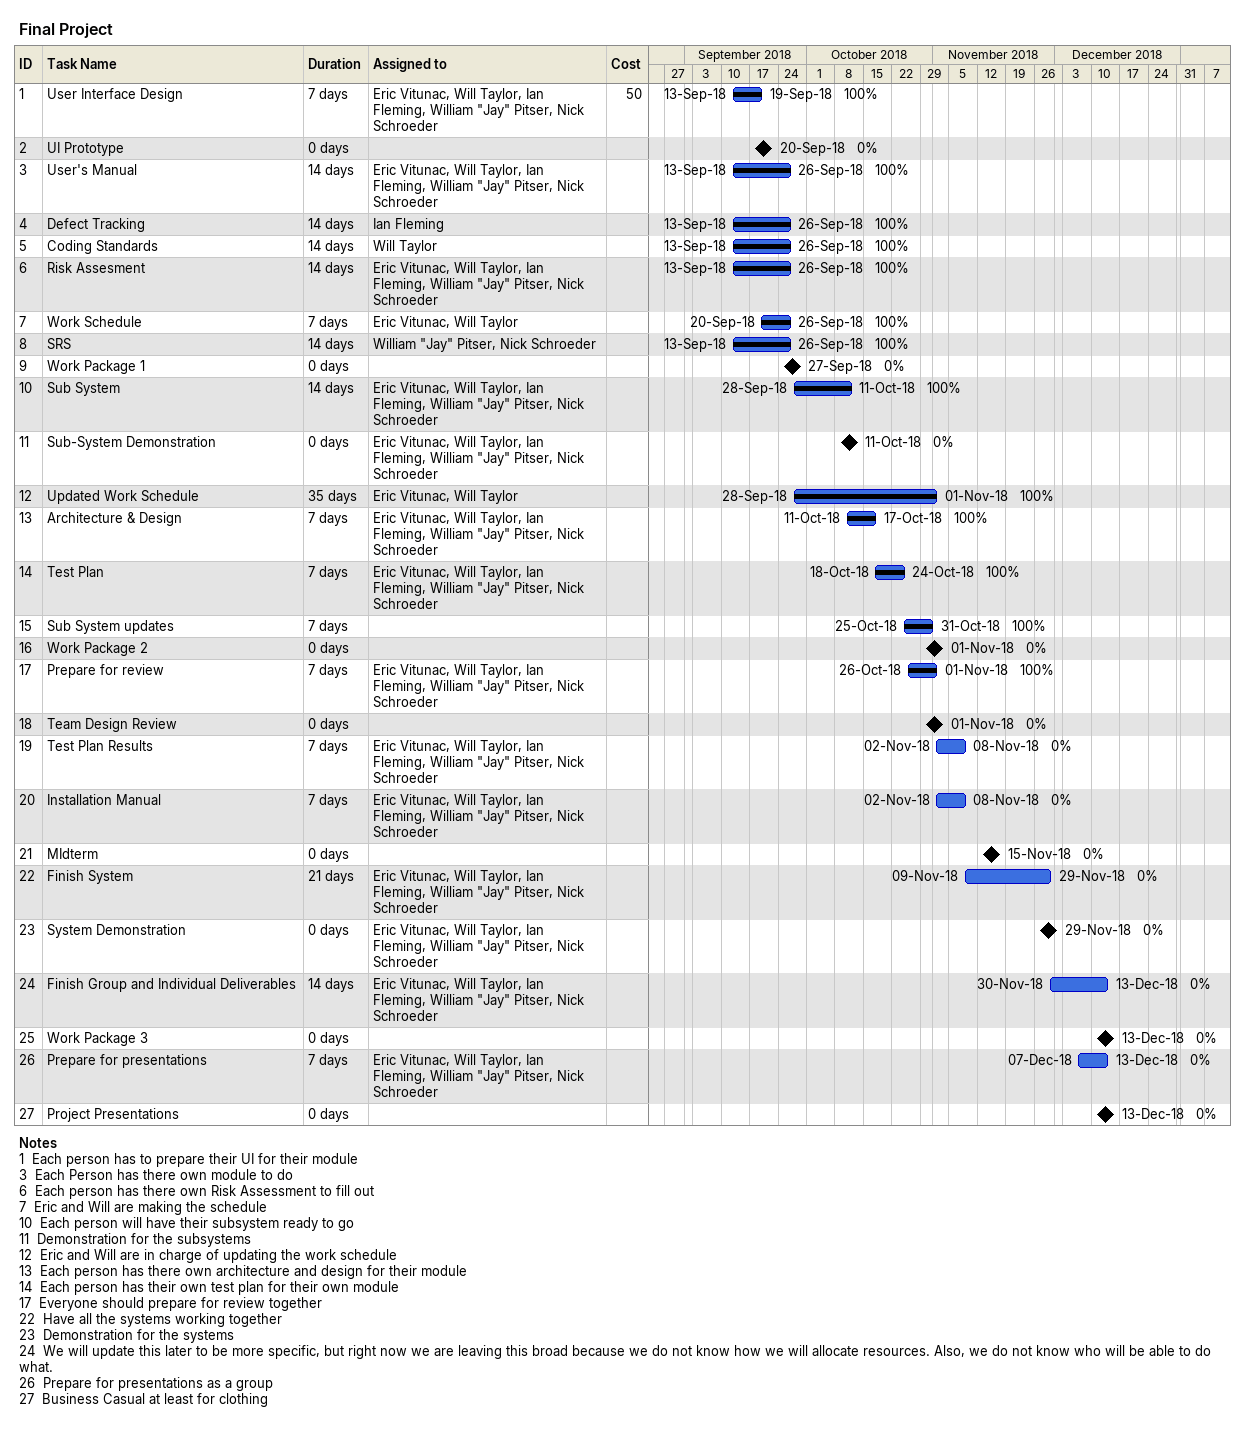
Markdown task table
Final Project

| ID | Task | Duration | Start | Finish | Resources | % complete | Cost |
|---|---|---|---|---|---|---|---|
| 1 | User Interface Design | 7d | 2018-09-13 | 2018-09-19 | Eric Vitunac, Will Taylor, Ian Fleming, William "Jay" Pitser, Nick Schroeder | 100 | 50 |
| 2 | UI Prototype | 0d | 2018-09-20 | 2018-09-20 |  | 0 |  |
| 3 | User's Manual | 14d | 2018-09-13 | 2018-09-26 | Eric Vitunac, Will Taylor, Ian Fleming, William "Jay" Pitser, Nick Schroeder | 100 |  |
| 4 | Defect Tracking | 14d | 2018-09-13 | 2018-09-26 | Ian Fleming | 100 |  |
| 5 | Coding Standards | 14d | 2018-09-13 | 2018-09-26 | Will Taylor | 100 |  |
| 6 | Risk Assesment | 14d | 2018-09-13 | 2018-09-26 | Eric Vitunac, Will Taylor, Ian Fleming, William "Jay" Pitser, Nick Schroeder | 100 |  |
| 7 | Work Schedule | 7d | 2018-09-20 | 2018-09-26 | Eric Vitunac, Will Taylor | 100 |  |
| 8 | SRS | 14d | 2018-09-13 | 2018-09-26 | William "Jay" Pitser, Nick Schroeder | 100 |  |
| 9 | Work Package 1 | 0d | 2018-09-27 | 2018-09-27 |  | 0 |  |
| 10 | Sub System | 14d | 2018-09-28 | 2018-10-11 | Eric Vitunac, Will Taylor, Ian Fleming, William "Jay" Pitser, Nick Schroeder | 100 |  |
| 11 | Sub-System Demonstration | 0d | 2018-10-11 | 2018-10-11 | Eric Vitunac, Will Taylor, Ian Fleming, William "Jay" Pitser, Nick Schroeder | 0 |  |
| 12 | Updated Work Schedule | 35d | 2018-09-28 | 2018-11-01 | Eric Vitunac, Will Taylor | 100 |  |
| 13 | Architecture & Design | 7d | 2018-10-11 | 2018-10-17 | Eric Vitunac, Will Taylor, Ian Fleming, William "Jay" Pitser, Nick Schroeder | 100 |  |
| 14 | Test Plan | 7d | 2018-10-18 | 2018-10-24 | Eric Vitunac, Will Taylor, Ian Fleming, William "Jay" Pitser, Nick Schroeder | 100 |  |
| 15 | Sub System updates | 7d | 2018-10-25 | 2018-10-31 |  | 100 |  |
| 16 | Work Package 2 | 0d | 2018-11-01 | 2018-11-01 |  | 0 |  |
| 17 | Prepare for review | 7d | 2018-10-26 | 2018-11-01 | Eric Vitunac, Will Taylor, Ian Fleming, William "Jay" Pitser, Nick Schroeder | 100 |  |
| 18 | Team Design Review | 0d | 2018-11-01 | 2018-11-01 |  | 0 |  |
| 19 | Test Plan Results | 7d | 2018-11-02 | 2018-11-08 | Eric Vitunac, Will Taylor, Ian Fleming, William "Jay" Pitser, Nick Schroeder | 0 |  |
| 20 | Installation Manual | 7d | 2018-11-02 | 2018-11-08 | Eric Vitunac, Will Taylor, Ian Fleming, William "Jay" Pitser, Nick Schroeder | 0 |  |
| 21 | MIdterm | 0d | 2018-11-15 | 2018-11-15 |  | 0 |  |
| 22 | Finish System | 21d | 2018-11-09 | 2018-11-29 | Eric Vitunac, Will Taylor, Ian Fleming, William "Jay" Pitser, Nick Schroeder | 0 |  |
| 23 | System Demonstration | 0d | 2018-11-29 | 2018-11-29 | Eric Vitunac, Will Taylor, Ian Fleming, William "Jay" Pitser, Nick Schroeder | 0 |  |
| 24 | Finish Group and Individual Deliverables | 14d | 2018-11-30 | 2018-12-13 | Eric Vitunac, Will Taylor, Ian Fleming, William "Jay" Pitser, Nick Schroeder | 0 |  |
| 25 | Work Package 3 | 0d | 2018-12-13 | 2018-12-13 |  | 0 |  |
| 26 | Prepare for presentations | 7d | 2018-12-07 | 2018-12-13 | Eric Vitunac, Will Taylor, Ian Fleming, William "Jay" Pitser, Nick Schroeder | 0 |  |
| 27 | Project Presentations | 0d | 2018-12-13 | 2018-12-13 |  | 0 |  |

Notes
- 1: Each person has to prepare their UI for their module
- 3: Each Person has there own module to do
- 6: Each person has there own Risk Assessment to fill out
- 7: Eric and Will are making the schedule
- 10: Each person will have their subsystem ready to go
- 11: Demonstration for the subsystems
- 12: Eric and Will are in charge of updating the work schedule
- 13: Each person has there own architecture and design for their module
- 14: Each person has their own test plan for their own module
- 17: Everyone should prepare for review together
- 22: Have all the systems working together
- 23: Demonstration for the systems
- 24: We will update this later to be more specific, but right now we are leaving this broad because we do not know how we will allocate resources. Also, we do not know who will be able to do what.
- 26: Prepare for presentations as a group
- 27: Business Casual at least for clothing
